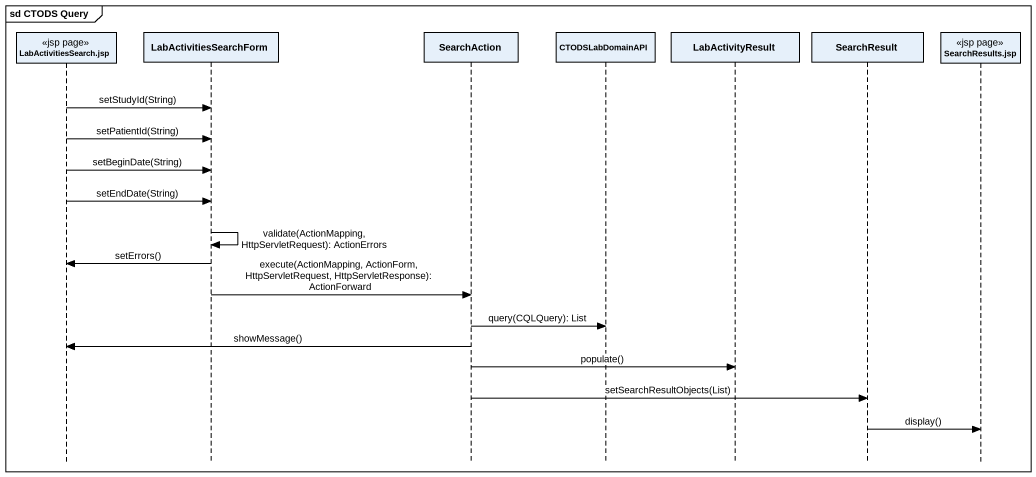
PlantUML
@startuml
mainframe sd CTODS Query
hide footbox
participant "LabActivitiesSearch.jsp" as LabActivitiesSearch_jsp <<jsp page>>
participant LabActivitiesSearchForm
participant SearchAction
participant CTODSLabDomainAPI
participant LabActivityResult
participant SearchResult
participant "SearchResults.jsp" as SearchResults_jsp <<jsp page>>

LabActivitiesSearch_jsp -> LabActivitiesSearchForm : setStudyId(String)
LabActivitiesSearch_jsp -> LabActivitiesSearchForm : setPatientId(String)
LabActivitiesSearch_jsp -> LabActivitiesSearchForm : setBeginDate(String)
LabActivitiesSearch_jsp -> LabActivitiesSearchForm : setEndDate(String)
LabActivitiesSearchForm -> LabActivitiesSearchForm : validate(ActionMapping, HttpServletRequest): ActionErrors
LabActivitiesSearchForm -> LabActivitiesSearch_jsp : setErrors()
LabActivitiesSearchForm -> SearchAction : execute(ActionMapping, ActionForm, HttpServletRequest, HttpServletResponse): ActionForward
SearchAction -> CTODSLabDomainAPI : query(CQLQuery): List
SearchAction -> LabActivitiesSearch_jsp : showMessage()
SearchAction -> LabActivityResult : populate()
SearchAction -> SearchResult : setSearchResultObjects(List)
SearchResult -> SearchResults_jsp : display()
@enduml
